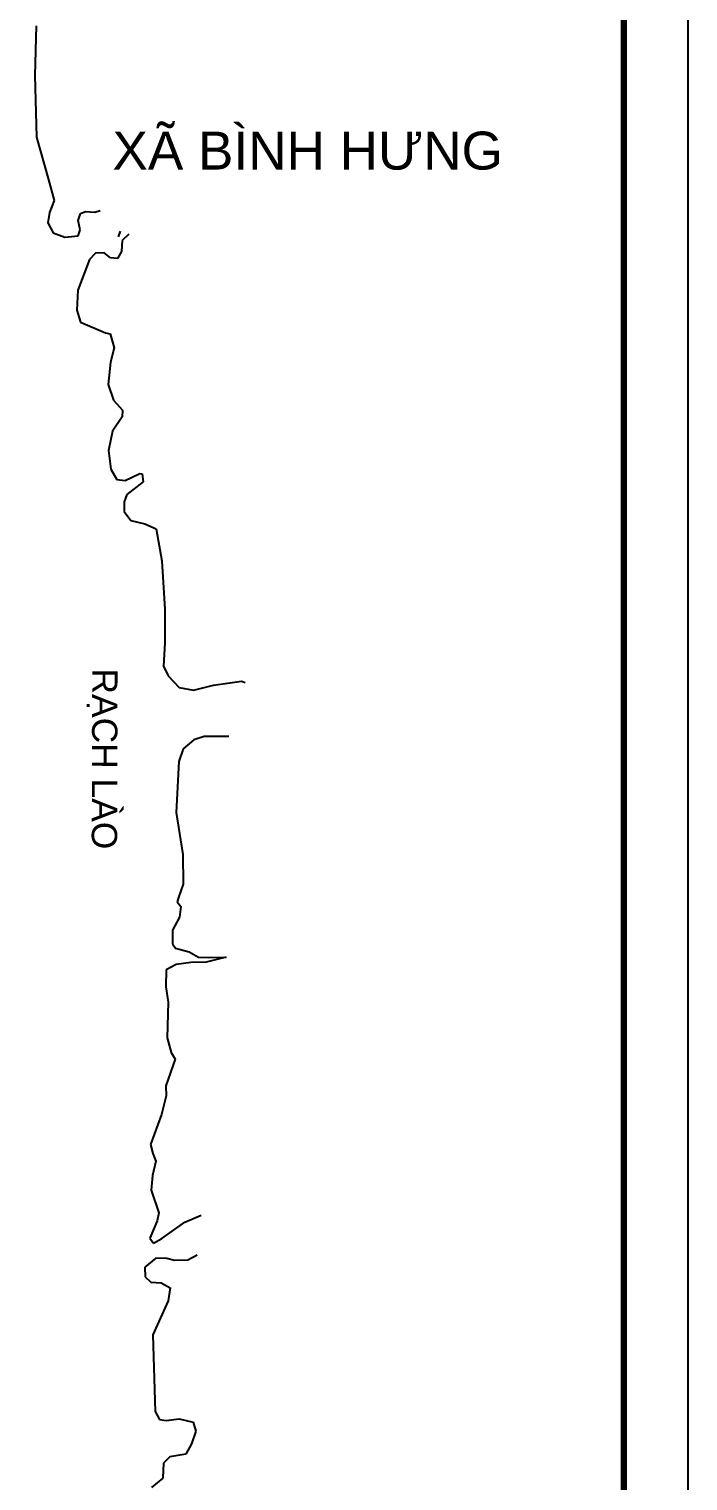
# Model space of a CAD drawing. Header units: millimetres. Extents: x 598301 to 599985, y 1183033 to 1185188.
# Drawn here: x 599776.8 to 599984.9, y 1183722.3 to 1184181.1 of the extents above; entities that cross this region are included whole.
import ezdxf

# ---------------------------------------------------------------- set-up
doc = ezdxf.new("R2010")
doc.units = ezdxf.units.MM
for name, color, linetype in [('CVCX', 72, 'Continuous'), ('h-duong', 7, 'Continuous'), ('rach', 150, 'Continuous'), ('RANH', 7, 'Continuous'), ('TEXT', 7, 'Continuous')]:
    doc.layers.add(name, color=color, linetype=linetype)
doc.styles.add('VHEL-B', font='VHELVEB.TTF', dxfattribs={"height": 4.5})

msp = doc.modelspace()

# ---------------------------------------------------------------- hatches: boundary and pattern name
at = {"layer": 'CVCX'}
h = msp.add_hatch(dxfattribs=at)
h.set_pattern_fill('HEX,_O', color=256)
h.set_pattern_definition([(0, (0, 0), (0, 5.49926), [3.175, -6.35]), (120, (0, 0), (-4.762498862, -2.74963), [3.175, -6.35]), (60, (3.175, 0), (-4.762498862, 2.74963), [3.175, -6.35])])
edge = h.paths.add_edge_path()
edge.add_line((599053.17, 1184761.61), (599014.37, 1184568.38))
edge.add_line((599014.37, 1184568.38), (599022.59, 1184566.62))
edge.add_line((599022.59, 1184566.62), (599028.52, 1184570.47))
edge.add_line((599028.52, 1184570.47), (599052.19, 1184681.7))
edge.add_arc((599108.74, 1184669.9), 57.77, 78.8301, 168.2132, ccw=False)
edge.add_arc((599065.03, 1184442.64), 289.19, 52.9638, 79.0564, ccw=False)
edge.add_arc((599482.62, 1184996.08), 404.12, 232.9638, 247.0193)
edge.add_arc((599558.15, 1185174.17), 597.57, 247.01927, 279.4568)
edge.add_arc((599647.26, 1184389.4), 195.53, 15.6168, 87.339, ccw=False)
edge.add_arc((599726.08, 1184429.4), 110.22, -69.5944, 6.5882, ccw=False)
edge.add_arc((599819.77, 1184177.55), 158.48, 110.4056, 195.4963)
edge.add_line((599667.05, 1184135.21), (599696.27, 1184142.1))
edge.add_arc((599819.77, 1184177.55), 128.48, 110.4056, 196.0182, ccw=False)
edge.add_arc((599726.08, 1184429.4), 140.22, 290.4056, 367.5792)
edge.add_arc((599647.26, 1184389.4), 225.53, 15.0301, 88.187)
edge.add_arc((599558.15, 1185174.17), 567.57, 247.0193, 279.7626, ccw=False)
edge.add_line((599336.56, 1184651.65), (599336.56, 1184651.65))
edge.add_line((599336.56, 1184651.65), (599336.56, 1184651.65))
edge.add_arc((599482.62, 1184996.08), 374.12, 232.9638, 247.0193, ccw=False)
edge.add_arc((599065.03, 1184442.64), 319.19, 52.9638, 92.1292)

# ---------------------------------------------------------------- linework, layer by layer
at = {"layer": 'rach'}
for p, q in [((599779.1, 1184182.16), (599778.62, 1184166.42)), ((599779.1, 1184182.16), (599778.62, 1184166.42)), ((599778.62, 1184166.42), (599779.18, 1184147)), ((599778.62, 1184166.42), (599779.18, 1184147)), ((599779.18, 1184147), (599782.88, 1184133.88)), ((599779.18, 1184147), (599782.88, 1184133.88)), ((599782.88, 1184133.88), (599784.73, 1184126.97)), ((599782.88, 1184133.88), (599784.73, 1184126.97)), ((599784.73, 1184126.97), (599783.24, 1184123.14)), ((599784.73, 1184126.97), (599783.24, 1184123.14)), ((599783.24, 1184123.14), (599782.77, 1184119.93)), ((599783.24, 1184123.14), (599782.77, 1184119.93)), ((599792.35, 1184120.62), (599793.02, 1184122.86)), ((599792.35, 1184120.62), (599793.02, 1184122.86)), ((599793.02, 1184122.86), (599794.69, 1184123.49)), ((599793.02, 1184122.86), (599794.69, 1184123.49)), ((599794.69, 1184123.49), (599797.55, 1184123.25)), ((599794.69, 1184123.49), (599797.55, 1184123.25)), ((599797.55, 1184123.25), (599799.3, 1184123.8)), ((599797.55, 1184123.25), (599799.3, 1184123.8)), ((599782.77, 1184119.93), (599784.48, 1184116.72)), ((599782.77, 1184119.93), (599784.48, 1184116.72)), ((599784.48, 1184116.72), (599788.12, 1184115.4)), ((599784.48, 1184116.72), (599788.12, 1184115.4)), ((599792.28, 1184115.8), (599793.01, 1184117.66)), ((599792.28, 1184115.8), (599793.01, 1184117.66)), ((599793.01, 1184117.66), (599792.35, 1184120.62)), ((599793.01, 1184117.66), (599792.35, 1184120.62)), ((599805.57, 1184117.21), (599804.92, 1184115.5)), ((599805.57, 1184117.21), (599804.92, 1184115.5)), ((599808.29, 1184116.33), (599806.24, 1184114.32)), ((599808.29, 1184116.33), (599806.24, 1184114.32)), ((599788.12, 1184115.4), (599792.28, 1184115.8)), ((599788.12, 1184115.4), (599792.28, 1184115.8)), ((599806.24, 1184114.32), (599806.05, 1184110.79)), ((599806.24, 1184114.32), (599806.05, 1184110.79)), ((599795.89, 1184108.31), (599792.21, 1184098.62)), ((599795.89, 1184108.31), (599792.21, 1184098.62)), ((599797.76, 1184110.29), (599795.89, 1184108.31)), ((599797.76, 1184110.29), (599795.89, 1184108.31)), ((599800.55, 1184110.43), (599797.76, 1184110.29)), ((599800.55, 1184110.43), (599797.76, 1184110.29)), ((599802.53, 1184108.79), (599800.55, 1184110.43)), ((599802.53, 1184108.79), (599800.55, 1184110.43)), ((599804.78, 1184108.64), (599802.53, 1184108.79)), ((599804.78, 1184108.64), (599802.53, 1184108.79)), ((599806.05, 1184110.79), (599804.78, 1184108.64)), ((599806.05, 1184110.79), (599804.78, 1184108.64)), ((599792.21, 1184098.62), (599791.94, 1184092.3)), ((599792.21, 1184098.62), (599791.94, 1184092.3)), ((599791.94, 1184092.3), (599793.11, 1184088.5)), ((599791.94, 1184092.3), (599793.11, 1184088.5)), ((599793.11, 1184088.5), (599800.91, 1184085.1)), ((599793.11, 1184088.5), (599800.91, 1184085.1)), ((599800.91, 1184085.1), (599802.41, 1184084.83)), ((599800.91, 1184085.1), (599802.41, 1184084.83)), ((599802.41, 1184084.83), (599803.7, 1184080.36)), ((599802.41, 1184084.83), (599803.7, 1184080.36)), ((599803.7, 1184080.36), (599802.58, 1184075.87)), ((599803.7, 1184080.36), (599802.58, 1184075.87)), ((599802.58, 1184075.87), (599801.77, 1184068.82)), ((599802.58, 1184075.87), (599801.77, 1184068.82)), ((599801.77, 1184068.82), (599803.5, 1184063.87)), ((599801.77, 1184068.82), (599803.5, 1184063.87)), ((599803.5, 1184063.87), (599806.34, 1184060.69)), ((599803.5, 1184063.87), (599806.34, 1184060.69)), ((599806.27, 1184058.58), (599803.2, 1184054.08)), ((599806.27, 1184058.58), (599803.2, 1184054.08)), ((599806.34, 1184060.69), (599806.27, 1184058.58)), ((599806.34, 1184060.69), (599806.27, 1184058.58)), ((599803.2, 1184054.08), (599801.96, 1184047.94)), ((599803.2, 1184054.08), (599801.96, 1184047.94)), ((599801.96, 1184047.94), (599802.61, 1184042.04)), ((599801.96, 1184047.94), (599802.61, 1184042.04)), ((599802.61, 1184042.04), (599804.54, 1184038.74)), ((599802.61, 1184042.04), (599804.54, 1184038.74)), ((599804.54, 1184038.74), (599807.17, 1184038.51)), ((599804.54, 1184038.74), (599807.17, 1184038.51)), ((599807.17, 1184038.51), (599811.76, 1184040.71)), ((599807.17, 1184038.51), (599811.76, 1184040.71)), ((599811.76, 1184040.71), (599812.5, 1184040.55)), ((599811.76, 1184040.71), (599812.5, 1184040.55)), ((599812.5, 1184040.55), (599812.85, 1184038)), ((599812.5, 1184040.55), (599812.85, 1184038)), ((599807.65, 1184034.04), (599806.88, 1184031.74)), ((599807.65, 1184034.04), (599806.88, 1184031.74)), ((599812.85, 1184038), (599807.65, 1184034.04)), ((599812.85, 1184038), (599807.65, 1184034.04)), ((599806.88, 1184031.74), (599806.89, 1184028.66)), ((599806.88, 1184031.74), (599806.89, 1184028.66)), ((599806.89, 1184028.66), (599808.97, 1184025.78)), ((599806.89, 1184028.66), (599808.97, 1184025.78)), ((599808.97, 1184025.78), (599813.37, 1184024.78)), ((599808.97, 1184025.78), (599813.37, 1184024.78)), ((599813.37, 1184024.78), (599816.94, 1184023.16)), ((599813.37, 1184024.78), (599816.94, 1184023.16)), ((599816.94, 1184023.16), (599818.76, 1184013.06)), ((599816.94, 1184023.16), (599818.76, 1184013.06)), ((599818.76, 1184013.06), (599819.65, 1183997.78)), ((599818.76, 1184013.06), (599819.65, 1183997.78)), ((599819.65, 1183997.78), (599819.7, 1183987.12)), ((599819.65, 1183997.78), (599819.7, 1183987.12)), ((599819.7, 1183987.12), (599819.32, 1183979.77)), ((599819.7, 1183987.12), (599819.32, 1183979.77)), ((599819.32, 1183979.77), (599820.79, 1183976.79)), ((599819.32, 1183979.77), (599820.79, 1183976.79)), ((599820.79, 1183976.79), (599824.19, 1183973.06)), ((599820.79, 1183976.79), (599824.19, 1183973.06)), ((599828.77, 1183972.26), (599835.08, 1183973.83)), ((599828.77, 1183972.26), (599835.08, 1183973.83)), ((599835.08, 1183973.83), (599843.89, 1183975.1)), ((599835.08, 1183973.83), (599843.89, 1183975.1)), ((599843.89, 1183975.1), (599845.08, 1183974.63)), ((599843.89, 1183975.1), (599845.08, 1183974.63)), ((599824.19, 1183973.06), (599828.77, 1183972.26)), ((599824.19, 1183973.06), (599828.77, 1183972.26)), ((599828.85, 1183956.56), (599825.47, 1183953.69)), ((599828.85, 1183956.56), (599825.47, 1183953.69)), ((599832.17, 1183957.55), (599828.85, 1183956.56)), ((599832.17, 1183957.55), (599828.85, 1183956.56)), ((599839.96, 1183957.54), (599832.17, 1183957.55)), ((599839.96, 1183957.54), (599832.17, 1183957.55)), ((599825.47, 1183953.69), (599824.14, 1183949.67)), ((599825.47, 1183953.69), (599824.14, 1183949.67)), ((599824.14, 1183949.67), (599823.32, 1183933.55)), ((599824.14, 1183949.67), (599823.32, 1183933.55)), ((599823.32, 1183933.55), (599825.34, 1183920.24)), ((599823.32, 1183933.55), (599825.34, 1183920.24)), ((599825.34, 1183920.24), (599825.5, 1183910.9)), ((599825.34, 1183920.24), (599825.5, 1183910.9)), ((599825.5, 1183910.9), (599824.05, 1183906.66)), ((599825.5, 1183910.9), (599824.05, 1183906.66)), ((599824.05, 1183906.66), (599823.57, 1183905.36)), ((599824.05, 1183906.66), (599823.57, 1183905.36)), ((599823.57, 1183905.36), (599824.73, 1183903.9)), ((599823.57, 1183905.36), (599824.73, 1183903.9)), ((599824.3, 1183900.5), (599822.09, 1183896.4)), ((599824.3, 1183900.5), (599822.09, 1183896.4)), ((599824.73, 1183903.9), (599824.3, 1183900.5)), ((599824.73, 1183903.9), (599824.3, 1183900.5)), ((599822.09, 1183896.4), (599822.07, 1183892.01)), ((599822.09, 1183896.4), (599822.07, 1183892.01)), ((599822.07, 1183892.01), (599823.02, 1183890.66)), ((599822.07, 1183892.01), (599823.02, 1183890.66)), ((599823.02, 1183890.66), (599827.37, 1183889.54)), ((599823.02, 1183890.66), (599827.37, 1183889.54)), ((599827.37, 1183889.54), (599830.28, 1183887.8)), ((599827.37, 1183889.54), (599830.28, 1183887.8)), ((599830.28, 1183887.8), (599833.57, 1183887.7)), ((599830.28, 1183887.8), (599833.57, 1183887.7)), ((599839.06, 1183887.87), (599832.76, 1183886.3)), ((599839.06, 1183887.87), (599832.76, 1183886.3)), ((599833.57, 1183887.7), (599839.06, 1183887.87)), ((599833.57, 1183887.7), (599839.06, 1183887.87)), ((599820.07, 1183883.83), (599820.01, 1183878.45)), ((599820.07, 1183883.83), (599820.01, 1183878.45)), ((599823.3, 1183885.49), (599820.07, 1183883.83)), ((599823.3, 1183885.49), (599820.07, 1183883.83)), ((599827.93, 1183886.12), (599823.3, 1183885.49)), ((599827.93, 1183886.12), (599823.3, 1183885.49)), ((599832.76, 1183886.3), (599827.93, 1183886.12)), ((599832.76, 1183886.3), (599827.93, 1183886.12)), ((599820.01, 1183878.45), (599820.73, 1183873.66)), ((599820.01, 1183878.45), (599820.73, 1183873.66)), ((599820.73, 1183873.66), (599820.45, 1183862.33)), ((599820.73, 1183873.66), (599820.45, 1183862.33)), ((599820.45, 1183862.33), (599821.75, 1183857.74)), ((599820.45, 1183862.33), (599821.75, 1183857.74)), ((599822.93, 1183855.65), (599820, 1183847.15)), ((599822.93, 1183855.65), (599820, 1183847.15)), ((599821.75, 1183857.74), (599822.93, 1183855.65)), ((599821.75, 1183857.74), (599822.93, 1183855.65)), ((599820, 1183847.15), (599820.15, 1183843.97)), ((599820, 1183847.15), (599820.15, 1183843.97)), ((599820.15, 1183843.97), (599818.67, 1183838.15)), ((599820.15, 1183843.97), (599818.67, 1183838.15)), ((599818.67, 1183838.15), (599815.21, 1183828.66)), ((599818.67, 1183838.15), (599815.21, 1183828.66)), ((599815.21, 1183828.66), (599815.93, 1183825.83)), ((599815.21, 1183828.66), (599815.93, 1183825.83)), ((599816.85, 1183823.38), (599815.78, 1183818.8)), ((599816.85, 1183823.38), (599815.78, 1183818.8)), ((599815.93, 1183825.83), (599816.85, 1183823.38)), ((599815.93, 1183825.83), (599816.85, 1183823.38)), ((599815.78, 1183818.8), (599815.39, 1183814.26)), ((599815.78, 1183818.8), (599815.39, 1183814.26)), ((599815.39, 1183814.26), (599817.85, 1183807.08)), ((599815.39, 1183814.26), (599817.85, 1183807.08)), ((599817.26, 1183804.51), (599814.97, 1183799.03)), ((599817.26, 1183804.51), (599814.97, 1183799.03)), ((599817.85, 1183807.08), (599817.26, 1183804.51)), ((599817.85, 1183807.08), (599817.26, 1183804.51)), ((599818.71, 1183798.92), (599826.06, 1183804.13)), ((599818.71, 1183798.92), (599826.06, 1183804.13)), ((599826.06, 1183804.13), (599831.17, 1183806.34)), ((599826.06, 1183804.13), (599831.17, 1183806.34)), ((599814.97, 1183799.03), (599816.11, 1183797.44)), ((599814.97, 1183799.03), (599816.11, 1183797.44)), ((599816.11, 1183797.44), (599818.71, 1183798.92)), ((599816.11, 1183797.44), (599818.71, 1183798.92)), ((599816.81, 1183792.75), (599813.33, 1183789.91)), ((599816.81, 1183792.75), (599813.33, 1183789.91)), ((599820.29, 1183792.65), (599816.81, 1183792.75)), ((599820.29, 1183792.65), (599816.81, 1183792.75)), ((599822.7, 1183791.95), (599820.29, 1183792.65)), ((599822.7, 1183791.95), (599820.29, 1183792.65)), ((599826.94, 1183792.07), (599822.7, 1183791.95)), ((599826.94, 1183792.07), (599822.7, 1183791.95)), ((599829.91, 1183793.67), (599826.94, 1183792.07)), ((599829.91, 1183793.67), (599826.94, 1183792.07)), ((599813.33, 1183789.91), (599813.49, 1183786.85)), ((599813.33, 1183789.91), (599813.49, 1183786.85)), ((599813.49, 1183786.85), (599815.24, 1183785.17)), ((599813.49, 1183786.85), (599815.24, 1183785.17)), ((599815.24, 1183785.17), (599818.54, 1183784.95)), ((599815.24, 1183785.17), (599818.54, 1183784.95)), ((599818.54, 1183784.95), (599821.35, 1183783.37)), ((599818.54, 1183784.95), (599821.35, 1183783.37)), ((599821.35, 1183783.37), (599820.79, 1183779.27)), ((599821.35, 1183783.37), (599820.79, 1183779.27)), ((599820.79, 1183779.27), (599815.92, 1183768.51)), ((599820.79, 1183779.27), (599815.92, 1183768.51)), ((599815.92, 1183768.51), (599816.6, 1183744.28)), ((599815.92, 1183768.51), (599816.6, 1183744.28)), ((599816.6, 1183744.28), (599818.05, 1183741.72)), ((599816.6, 1183744.28), (599818.05, 1183741.72)), ((599818.05, 1183741.72), (599820.13, 1183741.38)), ((599818.05, 1183741.72), (599820.13, 1183741.38)), ((599820.13, 1183741.38), (599824.18, 1183741.96)), ((599820.13, 1183741.38), (599824.18, 1183741.96)), ((599824.18, 1183741.96), (599828.6, 1183740.85)), ((599824.18, 1183741.96), (599828.6, 1183740.85)), ((599828.6, 1183740.85), (599829.49, 1183738.04)), ((599828.6, 1183740.85), (599829.49, 1183738.04)), ((599829.49, 1183738.04), (599828.11, 1183734.04)), ((599829.49, 1183738.04), (599828.11, 1183734.04)), ((599826.34, 1183730.75), (599821.31, 1183729.93)), ((599826.34, 1183730.75), (599821.31, 1183729.93)), ((599828.11, 1183734.04), (599826.34, 1183730.75)), ((599828.11, 1183734.04), (599826.34, 1183730.75)), ((599819.3, 1183727.9), (599819.02, 1183723.18)), ((599819.3, 1183727.9), (599819.02, 1183723.18)), ((599821.31, 1183729.93), (599819.3, 1183727.9)), ((599821.31, 1183729.93), (599819.3, 1183727.9)), ((599819.02, 1183723.18), (599815.45, 1183720.22)), ((599819.02, 1183723.18), (599815.45, 1183720.22))]:
    msp.add_line(p, q, dxfattribs=at)
at = {"layer": 'RANH'}
msp.add_lwpolyline([(598300.78, 1185187.91), (599984.91, 1185187.91), (599984.91, 1183033.45), (598300.78, 1183033.45)], close=True, dxfattribs=at)
at = {"layer": 'RANH', "const_width": 2.02}
msp.add_lwpolyline([(598321.03, 1185167.66), (599964.67, 1185167.66), (599964.67, 1183053.69), (598321.03, 1183053.69)], close=True, dxfattribs=at)

# ---------------------------------------------------------------- texts
at = {"layer": 'h-duong', "style": 'VHEL-B'}
msp.add_text('RAÏCH LAØO', height=8, rotation=269.8444, dxfattribs=at).set_placement((599796.77, 1183979.06))
at = {"layer": 'TEXT', "style": 'VHEL-B'}
msp.add_text('XAÕ BÌNH HÖNG', height=12, dxfattribs=at).set_placement((599803.17, 1184136.71))

doc.saveas('drawing.dxf')
